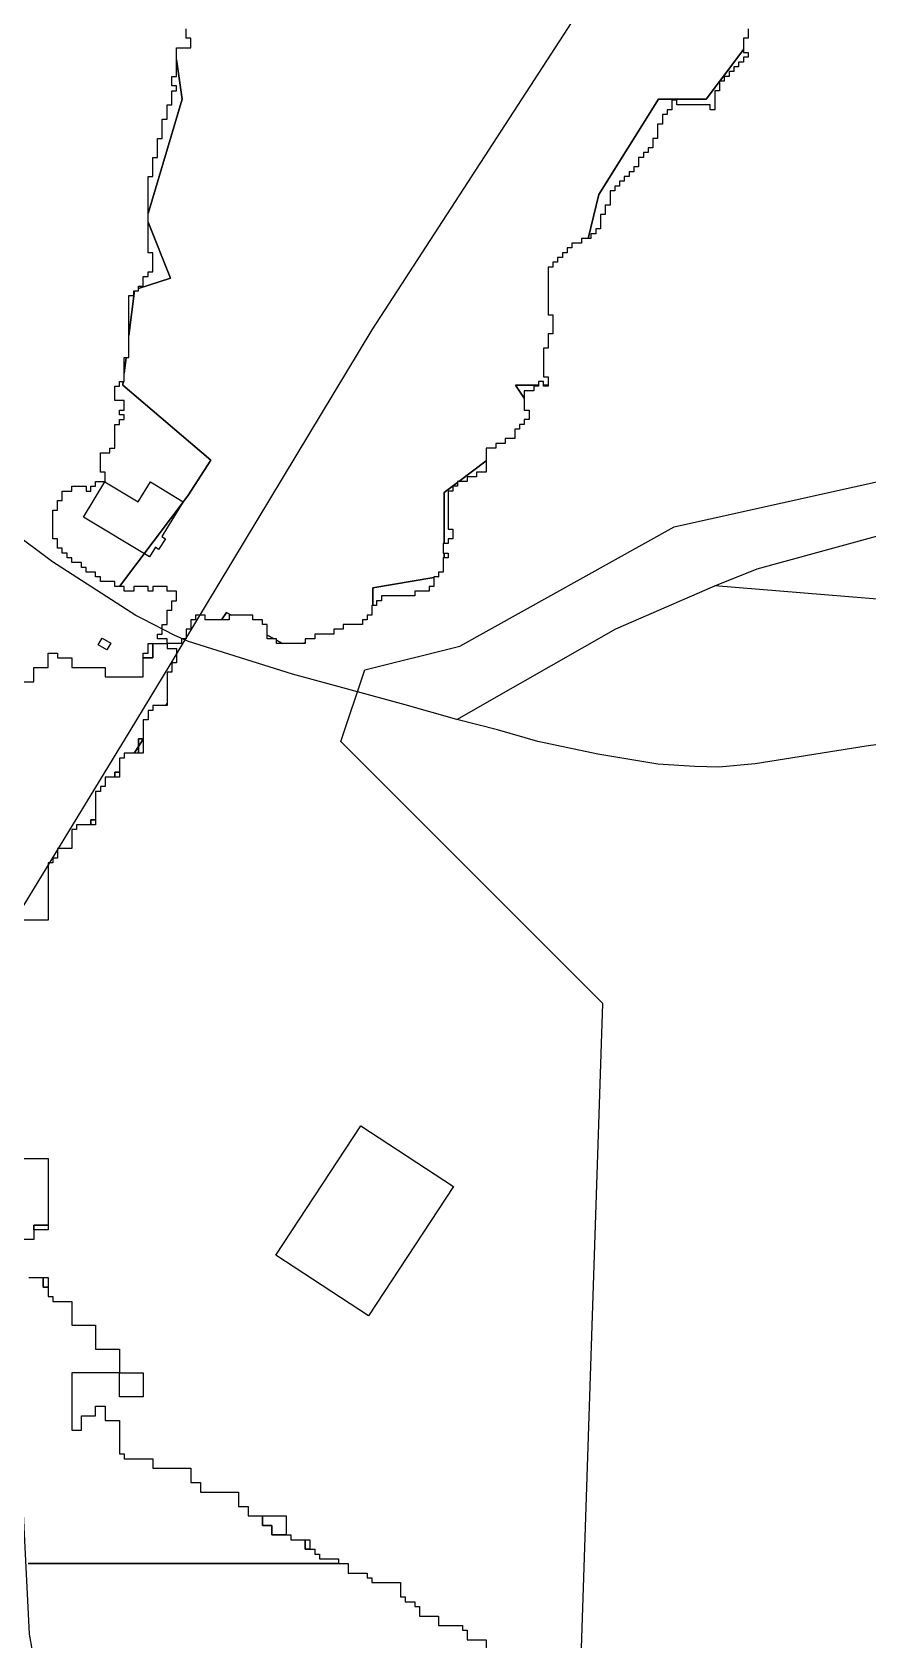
# Model space of a CAD drawing. Header units: metres. Extents: x 553506 to 563855, y 142925 to 150243.
# Drawn here: x 558465 to 558816, y 146968 to 147643 of the extents above; entities that cross this region are included whole.
import ezdxf

# ---------------------------------------------------------------- set-up
doc = ezdxf.new("R2010")
doc.units = ezdxf.units.M
for name, color, linetype in [('C-BUILDINGS', 8, 'Continuous'), ('C-FLOOD_ZONE_3', 150, 'Continuous'), ('C-ROADS', 33, 'Continuous'), ('C-WATERWAYS', 5, 'Continuous'), ('E-132KV-UGC-ALT', 8, 'Continuous')]:
    doc.layers.add(name, color=color, linetype=linetype)

msp = doc.modelspace()

# ---------------------------------------------------------------- linework, layer by layer
at = {"layer": 'C-BUILDINGS'}
for points in [[(558528.7797, 147445.4782), (558522.1922, 147434.8685), (558519.8508, 147430.9898), (558521.3852, 147429.9798), (558518.4389, 147425.5372), (558517.0902, 147426.4193), (558514.6824, 147422.4273), (558486.9638, 147439.0681), (558495.8835, 147453.8566), (558509.8318, 147445.4833), (558515.0804, 147453.937), (558528.7797, 147445.4782)], [(558496.7427, 147383.4091), (558493.1256, 147385.5235), (558494.7669, 147388.3009), (558498.377, 147386.1863), (558496.7427, 147383.4091)], [(558606.6339, 147103.9588), (558567.6642, 147129.3894), (558603.3186, 147183.7129), (558642.2884, 147158.2714), (558606.6339, 147103.9588)]]:
    msp.add_lwpolyline(points, close=True, dxfattribs=at)
at = {"layer": 'C-FLOOD_ZONE_3'}
for points in [[(558766, 147644), (558766, 147640), (558764, 147640), (558764, 147635.2457), (558754.066, 147622), (558754, 147622), (558754, 147621.912), (558748.3672, 147614.4014), (558728.3647, 147614.4014), (558703.3657, 147574.403), (558698.7661, 147556), (558696, 147556), (558696, 147554), (558692, 147554), (558692, 147552), (558690, 147552), (558690, 147550), (558688, 147550), (558688, 147548), (558686, 147548), (558686, 147546), (558684, 147546), (558684, 147544), (558682, 147544), (558682, 147524), (558684, 147524), (558684, 147516), (558682, 147516), (558682, 147510), (558680, 147510), (558680, 147498), (558682, 147498), (558682, 147496), (558682, 147494.4062), (558680, 147494.4062), (558680, 147496), (558678, 147496), (558678, 147494.4062), (558668.3737, 147494.4062), (558672, 147488.9645), (558672, 147484), (558674, 147484), (558674, 147480), (558672, 147480), (558672, 147478), (558670, 147478), (558670, 147476), (558668, 147476), (558668, 147472), (558664, 147472), (558664, 147470), (558660, 147470), (558660, 147468), (558656, 147468), (558656, 147462.6335), (558644.4902, 147454), (558644, 147454), (558644, 147453.6323), (558638.37, 147449.4093), (558638.37, 147428), (558638, 147428), (558638, 147424), (558638.37, 147424), (558638.37, 147422), (558638, 147422), (558638, 147418), (558638, 147416), (558636, 147416), (558636, 147414.0245), (558635.8532, 147414), (558634, 147414), (558634, 147413.6912), (558608.3745, 147409.4209), (558608.3745, 147402), (558608, 147402), (558608, 147400), (558608, 147398), (558606, 147398), (558606, 147396), (558604, 147396), (558604, 147394), (558602, 147394), (558596, 147394), (558596, 147392), (558594, 147392), (558592, 147392), (558592, 147390), (558588, 147390), (558584, 147390), (558584, 147388), (558582, 147388), (558580, 147388), (558580, 147386.3088), (558578.9191, 147386), (558570.5259, 147386), (558568, 147387.3987), (558568, 147388), (558566.9142, 147388), (558564, 147389.6137), (558564, 147394), (558562, 147394), (558562, 147396), (558558, 147396), (558558, 147398), (558554, 147398), (558552, 147398), (558548.8552, 147398), (558546.9159, 147399.0739), (558544.8984, 147396), (558540, 147396), (558538, 147396), (558538, 147398), (558534, 147398), (558534, 147396), (558532, 147396), (558532, 147394), (558532, 147392), (558530, 147392), (558530, 147390), (558530, 147388), (558528, 147388), (558528, 147386), (558526, 147386), (558522, 147386), (558522, 147388), (558518, 147388), (558518, 147390), (558520, 147390), (558520, 147392), (558520, 147394), (558522, 147394), (558522, 147400), (558524, 147400), (558524, 147404), (558526, 147404), (558526, 147408), (558522, 147408), (558522, 147410), (558516, 147410), (558516, 147408), (558514, 147408), (558514, 147410), (558508, 147410), (558508, 147408), (558504, 147408), (558504, 147410), (558502.0028, 147410), (558530.77, 147447.97), (558540.3241, 147463.0178), (558503.3902, 147494.4063), (558503.5893, 147496), (558504, 147496), (558504, 147499.2879), (558504.8385, 147506), (558506, 147506), (558506, 147515.2985), (558508.3361, 147534), (558510, 147534), (558510, 147534.9424), (558523.3844, 147539.4032), (558514, 147562.864), (558514, 147566.4621), (558528.3809, 147614.4015), (558526, 147631.077), (558526, 147636), (558532, 147636), (558532, 147640), (558530, 147640), (558530, 147644)], [(558462, 147370), (558466, 147370), (558466, 147376), (558472, 147376), (558472, 147380), (558472, 147382), (558476, 147382), (558476, 147380), (558482, 147380), (558482, 147376), (558496, 147376), (558496, 147372), (558512, 147372), (558512, 147378), (558512, 147380), (558516, 147380), (558516, 147386), (558522, 147386), (558522, 147384), (558526, 147384), (558526, 147378), (558524, 147378), (558524, 147374), (558522, 147374), (558522, 147368), (558522, 147364), (558522, 147360.8104), (558521.4284, 147360), (558516, 147360), (558516, 147358), (558514, 147358), (558514, 147354), (558512, 147354), (558512, 147352), (558512, 147346), (558510, 147346), (558510, 147342.8273), (558508.1444, 147340), (558504, 147340), (558504, 147338), (558502, 147338), (558502, 147334), (558502, 147332), (558500, 147332), (558500, 147330), (558496, 147330), (558496, 147326), (558494, 147326), (558494, 147324), (558492, 147324), (558492, 147322), (558492, 147312), (558490, 147312), (558490, 147310), (558484, 147310), (558484, 147308), (558482, 147308), (558482, 147306), (558482, 147304), (558482, 147302), (558482, 147300), (558476, 147300), (558476, 147296), (558474, 147296), (558474, 147294), (558472, 147294), (558472, 147292), (558472, 147276), (558472, 147272), (558472, 147270), (558462, 147270)], [(558462, 147170), (558472, 147170), (558472, 147156), (558472, 147152), (558472, 147142), (558466, 147142), (558466, 147140), (558466, 147136), (558462, 147136)], [(558464, 147120), (558470, 147120), (558470, 147116), (558472, 147116), (558472, 147114), (558472, 147112), (558474, 147112), (558474, 147110), (558482, 147110), (558482, 147100), (558492, 147100), (558492, 147090), (558502, 147090), (558502, 147080), (558482, 147080), (558482, 147056), (558486, 147056), (558486, 147062), (558492, 147062), (558492, 147066), (558496, 147066), (558496, 147060), (558502, 147060), (558502, 147052), (558502, 147046), (558504, 147046), (558504, 147044), (558512, 147044), (558516, 147044), (558516, 147040), (558522, 147040), (558526, 147040), (558532, 147040), (558532, 147034), (558536, 147034), (558536, 147030), (558546, 147030), (558552, 147030), (558552, 147024), (558556, 147024), (558556, 147020), (558562, 147020), (558562, 147016), (558566, 147016), (558566, 147012), (558572, 147012), (558574, 147012), (558574, 147010), (558580, 147010), (558580, 147006), (558582, 147006), (558584, 147006), (558584, 147004), (558586, 147004), (558586, 147002), (558590, 147002), (558594, 147002), (558594, 147000), (558593.5029, 147000), (558582, 147000), (558575.2511, 147000), (558572.9752, 147000), (558507.9784, 147000), (558469.49, 147000), (558463.644, 147000)], [(558463.644, 147000), (558469.49, 147000), (558507.9784, 147000), (558572.9752, 147000), (558575.2511, 147000), (558593.5029, 147000), (558596, 147000), (558598, 147000), (558598, 146996), (558600, 146996), (558606, 146996), (558606, 146994), (558608, 146994), (558608, 146992), (558616, 146992), (558618, 146992), (558620, 146992), (558620, 146988), (558620, 146986), (558622, 146986), (558622, 146984), (558626, 146984), (558626, 146982), (558628, 146982), (558628, 146978), (558636, 146978), (558636, 146974), (558640, 146974), (558646, 146974), (558646, 146972), (558648, 146972), (558648, 146968), (558650, 146968), (558656, 146968), (558656, 146964)]]:
    msp.add_lwpolyline(points, dxfattribs=at)
for points in [[(558758, 147626), (558758, 147624), (558756, 147624), (558756, 147622), (558754.066, 147622), (558764, 147635.2457), (558764, 147634), (558766, 147634), (558766, 147632), (558764, 147632), (558764, 147630), (558762, 147630), (558762, 147628), (558760, 147628), (558760, 147626), (558758, 147626)], [(558520, 147598), (558520, 147606), (558522, 147606), (558522, 147612), (558524, 147612), (558524, 147618), (558526, 147618), (558526, 147620), (558524, 147620), (558524, 147624), (558526, 147624), (558526, 147631.077), (558528.3809, 147614.4015), (558514, 147566.4621), (558514, 147582), (558516, 147582), (558516, 147590), (558518, 147590), (558518, 147598), (558520, 147598)], [(558718, 147584), (558716, 147584), (558716, 147582), (558714, 147582), (558714, 147580), (558712, 147580), (558712, 147578), (558710, 147578), (558710, 147576), (558708, 147576), (558708, 147570), (558706, 147570), (558706, 147566), (558704, 147566), (558704, 147560), (558702, 147560), (558702, 147558), (558700, 147558), (558700, 147556), (558698.7661, 147556), (558703.3657, 147574.403), (558728.3647, 147614.4014), (558748.3672, 147614.4014), (558754, 147621.912), (558754, 147618), (558752, 147618), (558752, 147610), (558750, 147610), (558750, 147612), (558736, 147612), (558736, 147614), (558734, 147614), (558734, 147610), (558732, 147610), (558732, 147608), (558730, 147608), (558730, 147604), (558728, 147604), (558728, 147598), (558726, 147598), (558726, 147594), (558724, 147594), (558724, 147592), (558722, 147592), (558722, 147590), (558720, 147590), (558720, 147586), (558718, 147586), (558718, 147584)], [(558512, 147536), (558512, 147540), (558514, 147540), (558514, 147542), (558516, 147542), (558516, 147550), (558514, 147550), (558514, 147562.864), (558523.3844, 147539.4032), (558510, 147534.9424), (558510, 147536), (558512, 147536)], [(558508.3361, 147534), (558506, 147515.2985), (558506, 147532), (558508, 147532), (558508, 147534), (558508.3361, 147534)], [(558504, 147499.2879), (558504, 147506), (558504.8385, 147506), (558504, 147499.2879)], [(558488, 147450), (558490, 147450), (558490, 147452), (558492, 147452), (558492, 147454), (558496, 147454), (558496, 147458), (558494, 147458), (558494, 147466), (558498, 147466), (558498, 147468), (558500, 147468), (558500, 147478), (558502, 147478), (558502, 147480), (558504, 147480), (558504, 147482), (558502, 147482), (558502, 147484), (558504, 147484), (558504, 147488), (558500, 147488), (558500, 147494), (558502, 147494), (558502, 147496), (558503.5893, 147496), (558503.3902, 147494.4063), (558540.3241, 147463.0178), (558530.77, 147447.97), (558502.0028, 147410), (558500, 147410), (558500, 147412), (558494, 147412), (558494, 147414), (558492, 147414), (558492, 147416), (558488, 147416), (558488, 147418), (558486, 147418), (558486, 147420), (558482, 147420), (558482, 147422), (558480, 147422), (558480, 147424), (558478, 147424), (558478, 147426), (558476, 147426), (558476, 147430), (558474, 147430), (558474, 147442), (558476, 147442), (558476, 147446), (558478, 147446), (558478, 147450), (558482, 147450), (558482, 147452), (558488, 147452), (558488, 147450)], [(558676, 147492), (558672, 147492), (558672, 147488.9645), (558668.3737, 147494.4062), (558678, 147494.4062), (558678, 147494), (558676, 147494), (558676, 147492)], [(558682, 147494.4062), (558682, 147494), (558680, 147494), (558680, 147494.4062), (558682, 147494.4062)], [(558656, 147462.6335), (558656, 147458), (558652, 147458), (558652, 147456), (558648, 147456), (558648, 147454), (558646, 147454), (558644.4902, 147454), (558656, 147462.6335)], [(558642, 147452), (558642, 147450), (558640, 147450), (558640, 147434), (558642, 147434), (558642, 147432), (558642, 147430), (558640, 147430), (558640, 147428), (558638.37, 147428), (558638.37, 147449.4093), (558644, 147453.6323), (558644, 147452), (558642, 147452)], [(558640, 147424), (558640, 147422), (558638.37, 147422), (558638.37, 147424), (558640, 147424)], [(558610, 147402), (558608.3745, 147402), (558608.3745, 147409.4209), (558634, 147413.6912), (558634, 147410), (558632, 147410), (558632, 147408), (558628, 147408), (558626, 147408), (558626, 147406), (558620, 147406), (558612, 147406), (558612, 147404), (558610, 147404), (558610, 147402)], [(558636, 147414.0245), (558636, 147414), (558635.8532, 147414), (558636, 147414.0245)], [(558548, 147398), (558548, 147396), (558546, 147396), (558544.8984, 147396), (558546.9159, 147399.0739), (558548.8552, 147398), (558548, 147398)], [(558514, 147382), (558514, 147386), (558516, 147386), (558516, 147380), (558512, 147380), (558512, 147382), (558514, 147382)], [(558566.9142, 147388), (558564, 147388), (558564, 147389.6137), (558566.9142, 147388)], [(558570, 147386), (558568, 147386), (558568, 147387.3987), (558570.5259, 147386), (558570, 147386)], [(558580, 147386.3088), (558580, 147386), (558578.9191, 147386), (558580, 147386.3088)], [(558522, 147360.8104), (558522, 147360), (558521.4284, 147360), (558522, 147360.8104)], [(558510, 147342.8273), (558510, 147346), (558512, 147346), (558512, 147345.8746), (558510, 147342.8273)], [(558512, 147345.8746), (558512, 147344), (558512, 147340), (558510, 147340), (558510, 147342.8273), (558512, 147345.8746)], [(558510, 147342.8273), (558510, 147340), (558508.1444, 147340), (558510, 147342.8273)], [(558502, 147332), (558502, 147330), (558500, 147330), (558500, 147332), (558502, 147332)], [(558492, 147312), (558492, 147310), (558490, 147310), (558490, 147312), (558492, 147312)], [(558466, 147142), (558472, 147142), (558472, 147140), (558466, 147140), (558466, 147142)], [(558472, 147120), (558472, 147116), (558470, 147116), (558470, 147120), (558472, 147120)], [(558502, 147070), (558502, 147080), (558512, 147080), (558512, 147070), (558502, 147070)], [(558562, 147020), (558566, 147020), (558572, 147020), (558572, 147016), (558572, 147012), (558566, 147012), (558566, 147016), (558562, 147016), (558562, 147020)], [(558580, 147006), (558580, 147010), (558582, 147010), (558582, 147006), (558580, 147006)]]:
    msp.add_lwpolyline(points, close=True, dxfattribs=at)
at = {"layer": 'C-ROADS'}
for points in [[(558643.7202, 147354.1672), (558670.3975, 147369.4599), (558710.5053, 147392.2463), (558751.955, 147410.2887), (558769.7385, 147417.4272), (558831.6262, 147434.2989), (558904.4534, 147446.724), (558991.8062, 147455.4149), (559004.5634, 147455.5093), (559023.5069, 147455.6505), (559067.399, 147455.9633), (559133.231, 147456.0657), (559207.7976, 147452.0545)], [(558525.2312, 147389.4079), (558511.6271, 147396.3672), (558508.8282, 147397.7945), (558473.9433, 147420.3133), (558455.6083, 147433.9939)], [(559080.4596, 147222.9631), (559056.0675, 147259.8824), (559015.0699, 147304.702), (558987.7864, 147333.1847), (558935.7485, 147366.2884), (558893.6416, 147388.9372), (558825.3559, 147404.1769), (558751.955, 147410.2887)], [(558530.9667, 147386.847), (558525.2312, 147389.4079)], [(558621.9319, 147360.328), (558592.6778, 147368.2507), (558574.6208, 147373.1358), (558530.9667, 147386.847)], [(558824.7012, 147344.1667), (558815.5487, 147343.0379), (558781.3196, 147337.4944), (558768.9877, 147335.6219), (558753.7498, 147334.1159), (558743.6148, 147334.4593), (558728.1103, 147335.4716), (558702.855, 147339.555), (558677.6315, 147344.875), (558660.8093, 147349.8424), (558643.7202, 147354.1672), (558621.9319, 147360.328)]]:
    msp.add_lwpolyline(points, dxfattribs=at)
at = {"layer": 'C-WATERWAYS'}
for points in [[(558821.4074, 148028.8405), (558809.2184, 147860.2913), (558711.0837, 147676.5203), (558607.9756, 147517.7181), (558527.7629, 147384.856)], [(558527.7629, 147384.856), (558523.1, 147377.1327)], [(558523.1, 147377.1327), (558506.3504, 147349.3923), (558452.9325, 147261.6553), (558448.1067, 147233.8155), (558453.0053, 147191.5175), (558464.028, 146970.3966), (558469.0935, 146942.4167)]]:
    msp.add_lwpolyline(points, dxfattribs=at)
at = {"layer": 'E-132KV-UGC-ALT'}
msp.add_lwpolyline([(558695, 146935), (558705, 147235), (558595, 147345), (558605, 147375), (558645, 147385), (558735, 147435), (558825, 147455)], dxfattribs=at)

doc.saveas('drawing.dxf')
